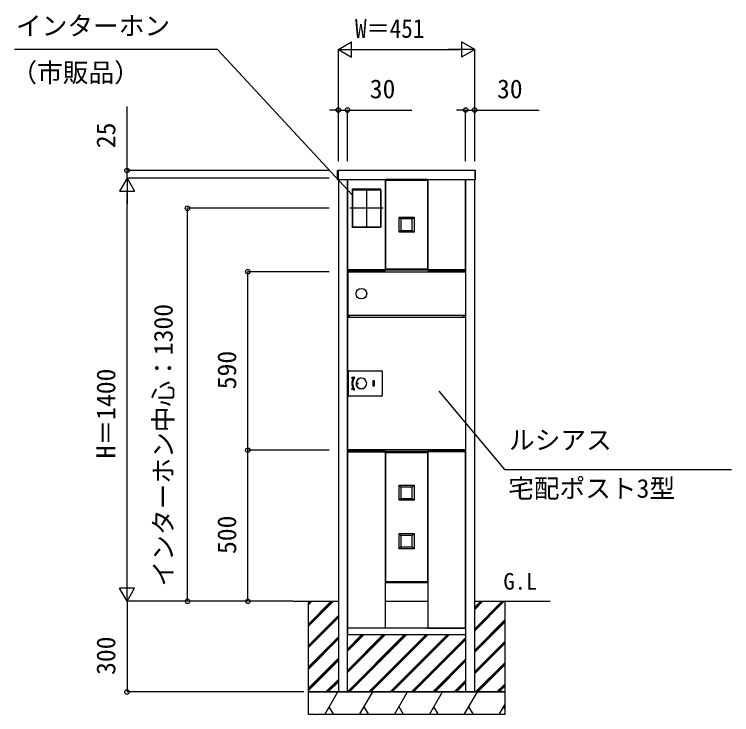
# Model space of a CAD drawing. Units: millimetres, scale not verified. Extents: x -4375 to 4375, y -6498 to 6471.
# Drawn here: x -2648 to -274, y -1123 to 1193 of the extents above; entities that cross this region are included whole.
import ezdxf
from ezdxf.enums import TextEntityAlignment as Align

# ---------------------------------------------------------------- set-up
doc = ezdxf.new("R2010")
doc.units = ezdxf.units.MM
doc.header["$LTSCALE"] = 30
for name, color, linetype in [('0-1_USER1', 3, 'Continuous'), ('0-2_YKK_A1', 4, 'Continuous'), ('0-3_YKK_D', 6, 'Continuous')]:
    doc.layers.add(name, color=color, linetype=linetype)
doc.styles.add('ＭＳ ゴシック', font='')
doc.styles.get('ＭＳ ゴシック').set_extended_font_data('MS Gothic')

msp = doc.modelspace()

# ---------------------------------------------------------------- linework, layer by layer
at = {"layer": '0-2_YKK_A1'}
for p, q in [((-1578.5, 675.09), (-1578.5, 676.04)), ((-1578.5, 674.59), (-1578.5, 675.09)), ((-1578.5, 647.16), (-1578.5, 674.59)), ((-1576.5, 677.1), (-1577.56, 677.04)), ((-1576.5, 677.1), (-1576.5, 676.15)), ((-1576.5, 676.15), (-1576.5, 674.66)), ((-1576.5, 674.66), (-1576.5, 646.9)), ((-1123.5, 677.1), (-1122.44, 677.04)), ((-1123.5, 677.1), (-1123.5, 676.15)), ((-1123.5, 676.15), (-1123.5, 674.66)), ((-1123.5, 674.66), (-1123.5, 646.9)), ((-1121.5, 675.09), (-1121.5, 676.04)), ((-1121.5, 674.59), (-1121.5, 675.09)), ((-1121.5, 647.16), (-1121.5, 674.59)), ((-1576.5, 646.1), (-1577.56, 646.16)), ((-1576.5, 646.9), (-1576.5, 646.1)), ((-1575.5, 646.6), (-1575.5, -1048.4)), ((-1545.5, -1048.4), (-1545.5, 646.6)), ((-1544.5, 347.6), (-1544.5, 646.6)), ((-1420.5, 646.6), (-1420.5, 347.6)), ((-1279.5, 646.6), (-1279.5, 347.6)), ((-1155.5, 347.6), (-1155.5, 646.6)), ((-1123.5, 646.9), (-1123.5, 646.1)), ((-1123.5, 646.1), (-1122.44, 646.16)), ((-1529.75, 614.29), (-1435.25, 614.29)), ((-1529.7, 613.09), (-1529.7, 490.09)), ((-1482.5, 615.59), (-1482.5, 487.59)), ((-1435.3, 613.09), (-1435.3, 490.09)), ((-1427.3, 551.59), (-1537.7, 551.59)), ((-1375, 522.1), (-1369, 516.1)), ((-1331, 516.1), (-1325, 522.1)), ((-1529.75, 488.89), (-1435.25, 488.89)), ((-1369, 478.1), (-1375, 472.1)), ((-1331, 478.1), (-1325, 472.1)), ((-1545, 340.8), (-1545, 341.6)), ((-1544.99, 340.8), (-1545, 340.8)), ((-1545, 340), (-1545, 340.7)), ((-1545, 340), (-1545, 328.5)), ((-1544.99, 347.39), (-1544.92, 346.27)), ((-1544.92, 346.27), (-1544.92, 346.23)), ((-1420.5, 347.6), (-1544.5, 347.6)), ((-1544.5, 340.5), (-1544.41, 340.5)), ((-1544.41, 340.6), (-1544.41, 197.6)), ((-1543.61, 340.6), (-1544.41, 340.6)), ((-1544, 341.5), (-1544.2, 341.5)), ((-1544, 340.7), (-1544.2, 340.7)), ((-1544.2, 340.6), (-1544.2, 340.7)), ((-1544, 340.7), (-1544, 340.6)), ((-1543.92, 345.29), (-1543.93, 345.33)), ((-1543.61, 340.8), (-1543.61, 341.6)), ((-1543.61, 340.8), (-1543.61, 340.6)), ((-1421.07, 345.33), (-1421.08, 345.29)), ((-1420.08, 346.27), (-1420.01, 347.39)), ((-1420.08, 346.23), (-1420.08, 346.27)), ((-1279.99, 347.39), (-1279.92, 346.27)), ((-1279.92, 346.27), (-1279.92, 346.23)), ((-1279.5, 347.6), (-1155.5, 347.6)), ((-1278.92, 345.29), (-1278.93, 345.33)), ((-1156.07, 345.33), (-1156.08, 345.29)), ((-1155.8, 340.8), (-1155.8, 341.6)), ((-1155.5, 341.6), (-1155.8, 341.6)), ((-1155.8, 340.8), (-1155.8, 340.6)), ((-1155.5, 340.8), (-1155.8, 340.8)), ((-1155, 340.6), (-1155.8, 340.6)), ((-1155.5, 341.6), (-1155, 341.6)), ((-1155, 340.8), (-1155.5, 340.8)), ((-1155.08, 346.27), (-1155.01, 347.39)), ((-1155.08, 346.23), (-1155.08, 346.27)), ((-1155.01, 340.8), (-1155, 340.7)), ((-1155, 341.6), (-1155, 340.8)), ((-1155, 340.7), (-1155, 340.6)), ((-1545, 196.6), (-1545, 197.4)), ((-1545, 197.4), (-1544.2, 197.4)), ((-1544.2, 196.6), (-1545, 196.6)), ((-1544.5, 190.8), (-1545, 190.8)), ((-1544.2, 190.6), (-1545, 190.6)), ((-1545, 190.6), (-1545, -246.3)), ((-1544.5, 191.6), (-1544.2, 191.6)), ((-1544.5, 190.8), (-1544.2, 190.8)), ((-1543.61, 197.6), (-1544.41, 197.6)), ((-1544.2, 197.6), (-1544.2, 191.6)), ((-1544.2, 191.6), (-1155.8, 191.6)), ((-1544.2, 190.8), (-1544.2, 191.6)), ((-1544.2, 190.8), (-1544.2, 190.6)), ((-1543.61, 197.4), (-1543.61, 197.6)), ((-1543.61, 197.4), (-1543.61, 196.6)), ((-1155.8, 196.6), (-1543.61, 196.6)), ((-1539.3, 191.6), (-1539.3, 196.6)), ((-1164.2, 196.6), (-1164.2, 191.6)), ((-1155.8, 197.4), (-1155.8, 197.6)), ((-1155.8, 197.4), (-1155.8, 196.6)), ((-1155.5, 197.4), (-1155.8, 197.4)), ((-1155.5, 196.6), (-1155.8, 196.6)), ((-1155.8, 196.6), (-1155.8, 191.6)), ((-1155.8, 190.8), (-1155.8, 191.6)), ((-1155.5, 191.6), (-1155.8, 191.6)), ((-1155.8, 190.8), (-1155.8, 190.6)), ((-1155.5, 190.8), (-1155.8, 190.8)), ((-1155, 190.6), (-1155.8, 190.6)), ((-1155.5, 197.4), (-1155, 197.4)), ((-1155.5, 191.6), (-1155, 191.6)), ((-1155, 190.8), (-1155.5, 190.8)), ((-1155, 191.6), (-1155, 190.8)), ((-1542, -67.81), (-1542, 12.21)), ((-1540.01, 14.2), (-1432.99, 14.2)), ((-1431, 12.21), (-1431, -67.81)), ((-1524.02, -6.6), (-1530.81, -8.3)), ((-1530.21, -10.72), (-1526.24, -9.73)), ((-1461.5, -20.05), (-1461.5, -35.55)), ((-1457, -19.55), (-1461, -19.55)), ((-1456.5, -35.55), (-1456.5, -20.05)), ((-1530.81, -47.3), (-1524.02, -49)), ((-1526.24, -45.87), (-1530.21, -44.88)), ((-1499.99, -45.29), (-1499.5, -45.3)), ((-1456.5, -27.8), (-1461.5, -27.8)), ((-1461, -36.05), (-1457, -36.05)), ((-1432.99, -69.8), (-1540.01, -69.8)), ((-1544.2, -246.3), (-1545, -246.3)), ((-1544.5, -247.3), (-1545, -247.3)), ((-1544.99, -254.19), (-1544.92, -253.07)), ((-1544.92, -253.07), (-1544.92, -253.03)), ((-1544.5, -246.5), (-1544.2, -246.5)), ((-1544.5, -247.3), (-1544.2, -247.3)), ((-1544.5, -254.4), (-1420.5, -254.4)), ((-1544.5, -836.9), (-1544.5, -254.4)), ((-1544.2, -246.5), (-1544.2, -246.3)), ((-1544.2, -246.5), (-1544.2, -247.3)), ((-1155.8, -247.3), (-1544.2, -247.3)), ((-1544.2, -247.3), (-1544.2, -248.4)), ((-1544.2, -248.4), (-1543.4, -248.4)), ((-1543.92, -252.09), (-1543.93, -252.13)), ((-1543.4, -248.4), (-1533.9, -248.4)), ((-1533.3, -248.4), (-1533.9, -248.4)), ((-1533.4, -247.9), (-1533.4, -247.3)), ((-1533.3, -247.6), (-1533.4, -247.6)), ((-1533.3, -247.6), (-1533.3, -247.3)), ((-1533.3, -248.4), (-1533.3, -247.6)), ((-1164.2, -248.4), (-1533.3, -248.4)), ((-1421.07, -252.13), (-1421.08, -252.09)), ((-1420.08, -253.03), (-1420.08, -253.07)), ((-1420.08, -253.07), (-1420.01, -254.19)), ((-1279.99, -254.19), (-1279.92, -253.07)), ((-1279.92, -253.07), (-1279.92, -253.03)), ((-1278.92, -252.09), (-1278.93, -252.13)), ((-1164.2, -247.3), (-1164.2, -247.6)), ((-1164.2, -247.6), (-1164.2, -248.4)), ((-1164.1, -247.6), (-1164.2, -247.6)), ((-1163.6, -248.4), (-1164.2, -248.4)), ((-1164.1, -247.9), (-1164.1, -247.3)), ((-1156.6, -248.4), (-1163.6, -248.4)), ((-1156.07, -252.13), (-1156.08, -252.09)), ((-1155.8, -246.5), (-1155.8, -246.3)), ((-1155.8, -246.5), (-1155.8, -247.3)), ((-1155.5, -246.5), (-1155.8, -246.5)), ((-1155.5, -247.3), (-1155.8, -247.3)), ((-1155.5, -246.5), (-1155, -246.5)), ((-1155, -247.3), (-1155.5, -247.3)), ((-1155.08, -253.03), (-1155.08, -253.07)), ((-1155.08, -253.07), (-1155.01, -254.19)), ((-1155, -246.5), (-1155, -247.3)), ((-1375, -364.4), (-1369, -370.4)), ((-1331, -370.4), (-1325, -364.4)), ((-1369, -408.4), (-1375, -414.4)), ((-1331, -408.4), (-1325, -414.4)), ((-1375, -524.4), (-1369, -530.4)), ((-1331, -530.4), (-1325, -524.4)), ((-1369, -568.4), (-1375, -574.4)), ((-1331, -568.4), (-1325, -574.4)), ((-1725, -748.4), (-1575.5, -748.4)), ((-1675, -753.15), (-1670.25, -748.4)), ((-1675, -823.86), (-1599.54, -748.4)), ((-1675, -756.78), (-1666.62, -748.4)), ((-1675, -827.49), (-1595.91, -748.4)), ((-1675, -760.4), (-1663, -748.4)), ((-1675, -831.11), (-1592.29, -748.4)), ((-1545.5, -748.4), (-1544.5, -748.4)), ((-1420.5, -748.4), (-1279.5, -748.4)), ((-1155.5, -748.4), (-1154.5, -748.4)), ((-1124.5, -748.4), (-875, -748.4)), ((-1124.5, -768.34), (-1104.56, -748.4)), ((-1124.5, -839.05), (-1033.85, -748.4)), ((-1124.5, -771.96), (-1100.94, -748.4)), ((-1124.5, -842.67), (-1030.23, -748.4)), ((-1124.5, -775.59), (-1097.31, -748.4)), ((-1124.5, -846.3), (-1026.6, -748.4)), ((-1545.5, -765.07), (-1544.5, -764.07)), ((-1545.5, -768.7), (-1544.5, -767.7)), ((-1545.5, -772.32), (-1544.5, -771.32)), ((-1675, -894.57), (-1575.5, -795.07)), ((-1675, -898.2), (-1575.5, -798.7)), ((-1675, -901.82), (-1575.5, -802.32)), ((-1155.5, -799.34), (-1154.5, -798.34)), ((-1155.5, -802.96), (-1154.5, -801.96)), ((-1155.5, -806.59), (-1154.5, -805.59)), ((-1124.5, -909.76), (-1025, -810.26)), ((-1124.5, -913.39), (-1025, -813.88)), ((-1124.5, -917.01), (-1025, -817.51)), ((-1545.5, -835.79), (-1544.5, -834.79)), ((-1154.5, -836.9), (-1545.5, -836.9)), ((-1545.5, -836.9), (-1545.5, -859.9)), ((-1420.5, -836.9), (-1544.5, -836.9)), ((-1279.5, -836.9), (-1155.5, -836.9)), ((-1154.5, -836.9), (-1154.5, -859.9)), ((-1675, -965.28), (-1575.5, -865.79)), ((-1675, -968.91), (-1575.5, -869.41)), ((-1675, -972.53), (-1575.5, -873.04)), ((-1154.5, -859.9), (-1545.5, -859.9)), ((-1545.5, -906.5), (-1498.9, -859.9)), ((-1545.5, -977.21), (-1428.19, -859.9)), ((-1545.5, -1047.92), (-1357.48, -859.9)), ((-1545.5, -910.12), (-1495.28, -859.9)), ((-1545.5, -980.83), (-1424.57, -859.9)), ((-1545.5, -913.75), (-1491.65, -859.9)), ((-1545.5, -984.46), (-1420.94, -859.9)), ((-1542.36, -1048.4), (-1353.86, -859.9)), ((-1538.73, -1048.4), (-1350.23, -859.9)), ((-1475.27, -1048.4), (-1286.77, -859.9)), ((-1471.65, -1048.4), (-1283.15, -859.9)), ((-1468.02, -1048.4), (-1279.52, -859.9)), ((-1404.56, -1048.4), (-1216.06, -859.9)), ((-1400.94, -1048.4), (-1212.44, -859.9)), ((-1397.31, -1048.4), (-1208.81, -859.9)), ((-1333.85, -1048.4), (-1154.5, -869.05)), ((-1330.23, -1048.4), (-1154.5, -872.67)), ((-1326.6, -1048.4), (-1154.5, -876.3)), ((-1124.5, -980.47), (-1025, -880.97)), ((-1124.5, -984.1), (-1025, -884.6)), ((-1124.5, -987.72), (-1025, -888.22)), ((-1675, -1036), (-1575.5, -936.5)), ((-1675, -1039.62), (-1575.5, -940.12)), ((-1675, -1043.25), (-1575.5, -943.75)), ((-1263.14, -1048.4), (-1154.5, -939.76)), ((-1259.52, -1048.4), (-1154.5, -943.39)), ((-1255.89, -1048.4), (-1154.5, -947.01)), ((-1121.72, -1048.4), (-1025, -951.68)), ((-1118.09, -1048.4), (-1025, -955.31)), ((-1114.47, -1048.4), (-1025, -958.93)), ((-1616.69, -1048.4), (-1575.5, -1007.21)), ((-1613.07, -1048.4), (-1575.5, -1010.83)), ((-1609.44, -1048.4), (-1575.5, -1014.46)), ((-1192.43, -1048.4), (-1154.5, -1010.47)), ((-1188.8, -1048.4), (-1154.5, -1014.1)), ((-1185.18, -1048.4), (-1154.5, -1017.72)), ((-1051.01, -1048.4), (-1025, -1022.39)), ((-1047.38, -1048.4), (-1025, -1026.02)), ((-1043.76, -1048.4), (-1025, -1029.64)), ((-1620.91, -1123.4), (-1577.61, -1048.4)), ((-1578.47, -1048.4), (-1578.04, -1049.15)), ((-1505.44, -1123.4), (-1462.14, -1048.4)), ((-1463, -1048.4), (-1462.57, -1049.15)), ((-1389.97, -1123.4), (-1346.67, -1048.4)), ((-1347.53, -1048.4), (-1347.1, -1049.15)), ((-1274.5, -1123.4), (-1231.2, -1048.4)), ((-1232.06, -1048.4), (-1231.63, -1049.15)), ((-1159.03, -1123.4), (-1115.73, -1048.4)), ((-1116.59, -1048.4), (-1116.16, -1049.15)), ((-1043.56, -1123.4), (-1025, -1091.26)), ((-1590.77, -1123.17), (-1605.77, -1097.19)), ((-1475.3, -1123.17), (-1490.3, -1097.19)), ((-1359.83, -1123.17), (-1374.83, -1097.19)), ((-1244.36, -1123.17), (-1259.36, -1097.19)), ((-1128.89, -1123.17), (-1143.89, -1097.19)), ((-1025, -1103.12), (-1028.42, -1097.19)), ((-1650.77, -1123.17), (-1650.64, -1123.4)), ((-1535.3, -1123.17), (-1535.17, -1123.4)), ((-1419.83, -1123.17), (-1419.7, -1123.4)), ((-1304.36, -1123.17), (-1304.23, -1123.4)), ((-1188.89, -1123.17), (-1188.76, -1123.4)), ((-1073.42, -1123.17), (-1073.29, -1123.4))]:
    msp.add_line(p, q, dxfattribs=at)
for points in [[(-1123.5, 646.6), (-1123.5, 676.6), (-1576.5, 676.6), (-1576.5, 646.6)], [(-1279.5, 646.6), (-1420.5, 646.6), (-1420.5, 644.6), (-1279.5, 644.6)], [(-1280, 644.6), (-1420, 644.6), (-1420, 349.6), (-1280, 349.6)], [(-1530, 488.59), (-1435, 488.59), (-1435, 614.59), (-1530, 614.59)], [(-1375, 522.1), (-1325, 522.1), (-1325, 472.1), (-1375, 472.1)], [(-1369, 478.1), (-1331, 478.1), (-1331, 516.1), (-1369, 516.1)], [(-1279.5, 349.6), (-1420.5, 349.6), (-1420.5, 347.6), (-1279.5, 347.6)], [(-1279.5, -254.4), (-1420.5, -254.4), (-1420.5, -256.4), (-1279.5, -256.4)], [(-1280, -256.4), (-1420, -256.4), (-1420, -684.4), (-1280, -684.4)], [(-1375, -364.4), (-1325, -364.4), (-1325, -414.4), (-1375, -414.4)], [(-1369, -408.4), (-1331, -408.4), (-1331, -370.4), (-1369, -370.4)], [(-1375, -524.4), (-1325, -524.4), (-1325, -574.4), (-1375, -574.4)], [(-1369, -568.4), (-1331, -568.4), (-1331, -530.4), (-1369, -530.4)], [(-1279.5, -684.4), (-1420.5, -684.4), (-1420.5, -686.4), (-1279.5, -686.4)], [(-1675, -1048.4), (-1025, -1048.4), (-1025, -1123.4), (-1675, -1123.4)]]:
    msp.add_lwpolyline(points, close=True, dxfattribs=at)
for points in [[(-1154.5, 646.6), (-1154.5, -1048.4), (-1124.5, -1048.4), (-1124.5, 646.6)], [(-1530, 613.09), (-1528.5, 613.09), (-1528.5, 490.09), (-1530, 490.09)], [(-1529.75, 614.6), (-1529.75, 613.09), (-1435.25, 613.09), (-1435.25, 614.6)], [(-1435, 613.09), (-1436.5, 613.09), (-1436.5, 490.09), (-1435, 490.09)], [(-1529.75, 488.59), (-1529.75, 490.09), (-1435.25, 490.09), (-1435.25, 488.59)], [(-1545, 341.6), (-1544, 341.6), (-1543.61, 341.6), (-1155.8, 341.6)], [(-1420.21, 347.6), (-1421.01, 347.6), (-1543.99, 347.6), (-1544.79, 347.6)], [(-1543.61, 341.5), (-1544, 341.5), (-1544, 340.7)], [(-1543.93, 345.33), (-1528.57, 345.25), (-1513.21, 345.19), (-1497.86, 345.16), (-1482.5, 345.14), (-1467.14, 345.16), (-1451.79, 345.19), (-1436.43, 345.25), (-1421.07, 345.33)], [(-1155.21, 347.6), (-1156.01, 347.6), (-1278.99, 347.6), (-1279.79, 347.6)], [(-1278.93, 345.33), (-1263.57, 345.25), (-1248.21, 345.19), (-1232.86, 345.16), (-1217.5, 345.14), (-1202.14, 345.16), (-1186.79, 345.19), (-1171.43, 345.25), (-1156.07, 345.33)], [(-1155, 340.6), (-1155, 197.6), (-1155.8, 197.6)], [(-1544.41, 326.5), (-1545, 326.5), (-1545, 328.5)], [(-1544.41, 197.6), (-1545, 197.6), (-1545, 326.5)], [(-1545, 190.8), (-1545, 191.6), (-1544.5, 191.6)], [(-1155, 190.6), (-1155, -246.3), (-1155.8, -246.3)], [(-1155, 197.4), (-1155, 196.6), (-1155.5, 196.6)], [(-1499.98, -10.34), (-1503.32, -10.76), (-1505.22, -11.48)], [(-1505.33, -44.08), (-1503.32, -44.84), (-1499.98, -45.26)], [(-1545, -247.3), (-1545, -246.5), (-1544.5, -246.5)], [(-1420.21, -254.4), (-1421.01, -254.4), (-1543.99, -254.4), (-1544.79, -254.4)], [(-1543.93, -252.13), (-1528.57, -252.05), (-1513.21, -251.99), (-1497.86, -251.96), (-1482.5, -251.94), (-1467.14, -251.96), (-1451.79, -251.99), (-1436.43, -252.05), (-1421.07, -252.13)], [(-1420.5, -254.4), (-1420.5, -748.4), (-1420.5, -836.9)], [(-1155.21, -254.4), (-1156.01, -254.4), (-1278.99, -254.4), (-1279.79, -254.4)], [(-1155.5, -254.4), (-1279.5, -254.4), (-1279.5, -748.4), (-1279.5, -836.9)], [(-1278.93, -252.13), (-1263.57, -252.05), (-1248.21, -251.99), (-1232.86, -251.96), (-1217.5, -251.94), (-1202.14, -251.96), (-1186.79, -251.99), (-1171.43, -252.05), (-1156.07, -252.13)], [(-1155.8, -247.3), (-1155.8, -248.4), (-1156.6, -248.4)], [(-1155.5, -836.9), (-1155.5, -748.4), (-1155.5, -254.4)], [(-1025, -1048.4), (-1675, -1048.4), (-1675, -748.4), (-1575.5, -748.4)], [(-1124.5, -748.4), (-1025, -748.4), (-1025, -1048.4)]]:
    msp.add_lwpolyline(points, dxfattribs=at)
msp.add_circle((-1499.5, 269.1), 17.5, dxfattribs=at)
for centre, radius, start, end in [((-1577.5, 676.04), 1, 93.5, 180), ((-1122.5, 676.04), 1, 0, 86.5), ((-1577.5, 647.16), 1, 180, 266.5), ((-1122.5, 647.16), 1, 273.5, 0), ((-1544.2, 340.7), 0.8, 90, 180), ((-1544.5, 340), 0.5, 90, 180), ((-1544.79, 347.4), 0.2, 90, 183.5), ((-1543.92, 346.33), 1, 183.50011, 269.6482), ((-1543.92, 346.29), 1, 183.5, 269.64806), ((-1482.5, 10345.1), 10000, 269.64806, 270), ((-1482.5, 10345.1), 10000, 270, 270.35194), ((-1421.08, 346.33), 1, 270.3518, 356.49989), ((-1421.08, 346.29), 1, 270.35194, 356.5), ((-1420.21, 347.4), 0.2, 356.5, 90), ((-1279.79, 347.4), 0.2, 90, 183.5), ((-1278.92, 346.33), 1, 183.50011, 269.6482), ((-1278.92, 346.29), 1, 183.5, 269.64806), ((-1217.5, 10345.1), 10000, 269.64806, 270), ((-1217.5, 10345.1), 10000, 270, 270.35194), ((-1156.08, 346.33), 1, 270.3518, 356.49989), ((-1156.08, 346.29), 1, 270.35194, 356.5), ((-1155.21, 347.4), 0.2, 356.5, 90), ((-1543, 328.5), 2, 180, 224.99409), ((-1540.01, 12.21), 1.99, 89.92772, 180.07228), ((-1432.99, 12.21), 1.99, 359.92772, 90.07228), ((-1530.51, -9.51), 1.25, 104, 180), ((-1530.51, -9.51), 1.25, 180, 284), ((-1499.5, -27.8), 31.75, 146.31167, 180), ((-1499.5, -27.8), 29.25, 141.02124, 180), ((-1526.17, -10.02), 0.3, 326.31167, 104), ((-1523.6, -8.3), 1.75, 0, 104), ((-1523.6, -8.3), 1.75, 321.02124, 0), ((-1499.5, -27.8), 17.65, 0, 180), ((-1499.5, -27.8), 17.5, 90, 255.45427), ((-1499.48, -27.8), 17.3, 91.877, 268.123), ((-1499.5, -27.8), 17.5, 270, 90), ((-1461, -20.05), 0.5, 90, 180), ((-1457, -20.05), 0.5, 0, 90), ((-1530.51, -46.09), 1.25, 76, 180), ((-1530.51, -46.09), 1.25, 180, 256), ((-1499.5, -27.8), 31.75, 180, 213.68833), ((-1499.5, -27.8), 29.25, 180, 218.97876), ((-1526.17, -45.58), 0.3, 256, 33.68833), ((-1523.6, -47.3), 1.75, 256, 0), ((-1523.6, -47.3), 1.75, 0, 38.97876), ((-1499.5, -27.8), 17.65, 180, 0), ((-1511.5, -27.8), 1.75, 90, 270), ((-1511.5, -27.8), 1.75, 270, 90), ((-1461, -35.55), 0.5, 180, 270), ((-1457, -35.55), 0.5, 270, 0), ((-1540.01, -67.81), 1.99, 179.92772, 270.07228), ((-1432.99, -67.81), 1.99, 269.92772, 0.07228), ((-1544.79, -254.2), 0.2, 176.5, 270), ((-1543.92, -253.09), 1, 90.35194, 176.5), ((-1543.92, -253.13), 1, 90.3518, 176.49989), ((-1482.5, -10251.9), 10000, 90, 90.35194), ((-1533.9, -247.9), 0.5, 270, 0), ((-1482.5, -10251.9), 10000, 89.64806, 90), ((-1421.08, -253.09), 1, 3.5, 89.64806), ((-1421.08, -253.13), 1, 3.50011, 89.6482), ((-1420.21, -254.2), 0.2, 270, 3.5), ((-1279.79, -254.2), 0.2, 176.5, 270), ((-1278.92, -253.09), 1, 90.35194, 176.5), ((-1278.92, -253.13), 1, 90.3518, 176.49989), ((-1217.5, -10251.9), 10000, 90, 90.35194), ((-1217.5, -10251.9), 10000, 89.64806, 90), ((-1163.6, -247.9), 0.5, 180, 270), ((-1156.08, -253.09), 1, 3.5, 89.64806), ((-1156.08, -253.13), 1, 3.50011, 89.6482), ((-1155.21, -254.2), 0.2, 270, 3.5)]:
    msp.add_arc(centre, radius, start, end, dxfattribs=at)
at = {"layer": '0-3_YKK_D'}
for p, q in [((-1575.5, 1076.6), (-1532.2, 1101.6)), ((-1532.2, 1051.6), (-1532.2, 1101.6)), ((-1124.5, 1076.6), (-1167.8, 1101.6)), ((-1167.8, 1101.6), (-1167.8, 1051.6)), ((-1575.5, 707.6), (-1575.5, 1077.6)), ((-1575.5, 1076.6), (-1532.2, 1051.6)), ((-1575.5, 1076.6), (-1488.9, 1076.6)), ((-1525.5, 1076.6), (-1174.5, 1076.6)), ((-1124.5, 1076.6), (-1211.1, 1076.6)), ((-1124.5, 1076.6), (-1167.8, 1051.6)), ((-1124.5, 707.6), (-1124.5, 1077.6)), ((-2275, 676.6), (-2275, 887.68)), ((-1575.5, 876.6), (-1605.5, 876.6)), ((-1575.5, 707.6), (-1575.5, 877.6)), ((-1575.5, 876.6), (-1545.5, 876.6)), ((-1545.5, 707.6), (-1545.5, 877.6)), ((-1545.5, 876.6), (-1332.49, 876.6)), ((-1154.5, 876.6), (-1184.5, 876.6)), ((-1154.5, 707.6), (-1154.5, 877.6)), ((-1154.5, 876.6), (-1124.5, 876.6)), ((-1124.5, 707.6), (-1124.5, 877.6)), ((-1124.5, 876.6), (-911.49, 876.6)), ((-1606.5, 676.6), (-2276, 676.6)), ((-2275, 651.6), (-2275, 676.6)), ((-2275, 651.6), (-2300, 608.3)), ((-1606.5, 651.6), (-2276, 651.6)), ((-1606.5, 651.6), (-2276, 651.6)), ((-2275, 651.6), (-2275, 621.6)), ((-2275, 651.6), (-2250, 608.3)), ((-2275, 651.6), (-2275, 565)), ((-2300, 608.3), (-2250, 608.3)), ((-2275, -698.4), (-2275, 601.6)), ((-1606.5, 551.59), (-2076, 551.59)), ((-2075, -748.4), (-2075, 551.59)), ((-1606.5, 341.6), (-1876, 341.6)), ((-1875, -248.4), (-1875, 341.6)), ((-1606.5, -248.4), (-1876, -248.4)), ((-1606.5, -248.4), (-1876, -248.4)), ((-1875, -748.4), (-1875, -248.4)), ((-2275, -748.4), (-2275, -661.8)), ((-2275, -748.4), (-2300, -705.1)), ((-2250, -705.1), (-2300, -705.1)), ((-2275, -748.4), (-2250, -705.1)), ((-1726, -748.4), (-2276, -748.4)), ((-1726, -748.4), (-2276, -748.4)), ((-2275, -748.4), (-2275, -1048.4)), ((-1726, -748.4), (-2076, -748.4)), ((-1726, -748.4), (-1876, -748.4)), ((-1690, -1048.4), (-2276, -1048.4))]:
    msp.add_line(p, q, dxfattribs=at)
for points in [[(-1530, 596.25), (-1976.01, 1076.6), (-2647.8, 1076.6)], [(-1242.93, -53.28), (-1025.73, -312.12), (-1009.3, -312.12), (-274.3, -312.12)]]:
    msp.add_lwpolyline(points, dxfattribs=at)
for centre in [(-1575.5, 876.6), (-1545.5, 876.6), (-1154.5, 876.6), (-1124.5, 876.6), (-2275, 676.6), (-2075, 551.59), (-1875, 341.6), (-1875, -248.4), (-1875, -248.4), (-2075, -748.4), (-1875, -748.4), (-2275, -1048.4)]:
    msp.add_circle(centre, 7.5, dxfattribs=at)

# ---------------------------------------------------------------- texts
at = {"layer": '0-1_USER1', "style": 'ＭＳ ゴシック'}
msp.add_text('G.L', height=54.99, dxfattribs=at).set_placement((-1029.84, -726.4), align=Align.BOTTOM_LEFT)
at = {"layer": '0-3_YKK_D', "style": 'ＭＳ ゴシック'}
for s, p in [('インターホン', (-2642.55, 1105.12)), ('（市販品）', (-2657.52, 950.42)), ('30', (-1471.78, 896.6)), ('30', (-1050.78, 896.6)), ('ルシアス', (-1011.04, -264.69)), ('宅配ポスト3型', (-1013.94, -424.71))]:
    msp.add_text(s, height=62.32, dxfattribs=at).set_placement(p, align=Align.BOTTOM_LEFT)
at = {"layer": '0-3_YKK_D', "style": 'ＭＳ ゴシック', "width": 0.9}
msp.add_text('W＝451', height=62.32, dxfattribs=at).set_placement((-1520.39, 1096.6), align=Align.BOTTOM_LEFT)
at = {"layer": '0-3_YKK_D', "style": 'ＭＳ ゴシック'}
for s, p in [('25', (-2295, 750.32)), ('インターホン中心：1300', (-2105.14, -699.44)), ('590', (-1895, -47.09)), ('H＝1400', (-2295, -275.63)), ('500', (-1895, -592.09)), ('300', (-2295, -992.09))]:
    msp.add_text(s, height=62.32, rotation=90, dxfattribs=at).set_placement(p, align=Align.BOTTOM_LEFT)

doc.saveas('drawing.dxf')
